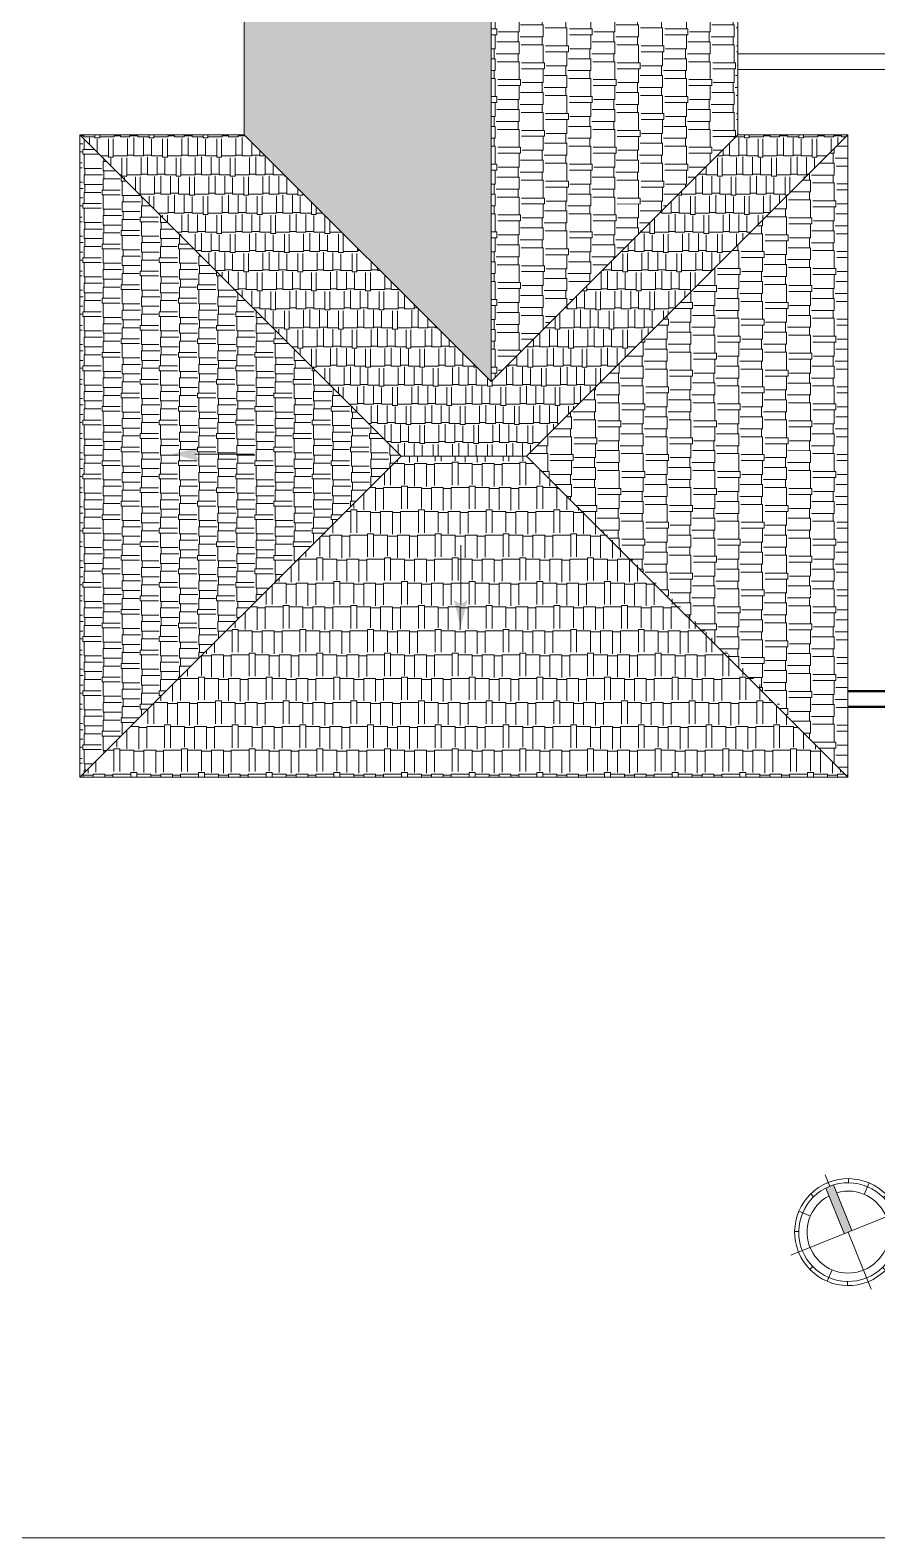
# Model space of a CAD drawing. Header units: metres. Extents: x 14 to 11050, y -346 to 476.
# Drawn here: x 198.98 to 209.78, y -228.66 to -209.42 of the extents above; entities that cross this region are included whole.
import ezdxf

# ---------------------------------------------------------------- set-up
doc = ezdxf.new("R2010")
doc.units = ezdxf.units.M
for name, pattern in [('0', [0]), ('CONTINUA', [0]), ('HIDDEN2', [0.1875, 0.125, -0.0625])]:
    doc.linetypes.add(name, pattern=pattern)
doc.layers.get('0').update_dxf_attribs({"color": 250, "linetype": '0', "lineweight": 20})
doc.layers.get('Defpoints').update_dxf_attribs({"color": 6})
for name, color, linetype, lineweight in [('A-DETL-IDEN', 251, 'Continuous', 9), ('baños', 140, 'Continuous', 0), ('muros bajitos', 252, 'Continuous', 5), ('piso', 253, 'Continuous', 0), ('textos', 7, 'Continuous', 0)]:
    doc.layers.add(name, color=color, linetype=linetype, lineweight=lineweight)
for name, color, linetype, lineweight, true_color in [('REVESTIMIENTO EXTERIOR', 7, 'Continuous', 5, 0xffdebd), ('Techos 1', 7, 'HIDDEN2', 9, 0x42391a), ('Techos 2do', 7, 'CONTINUA', 5, 0x42391a)]:
    doc.layers.add(name, color=color, linetype=linetype, lineweight=lineweight, true_color=true_color)
doc.styles.get("Standard").update_dxf_attribs({"font": 'arial.ttf', "height": 0.1875})

# ---------------------------------------------------------------- blocks, each defined once
blk = doc.blocks.new('PL BASE 2N NASAS 09')
at = {"layer": 'muros bajitos'}
for p, q in [((160.948, -16.88), (158.048, -16.88)), ((160.87, -17.08), (158.048, -17.08))]:
    blk.add_line(p, q, dxfattribs=at)
at = {"layer": 'piso'}
for p, q in [((159.448, -25.012), (160.948, -25.012)), ((159.448, -25.212), (160.988, -25.212))]:
    blk.add_line(p, q, dxfattribs=at)
at = {"layer": 'Techos 1', "linetype": 'ByBlock'}
for p, q in [((154.898, -21.062), (154.898, -9.362)), ((151.748, -12.512), (151.748, -17.912)), ((158.048, -12.512), (158.048, -17.912)), ((149.648, -26.112), (149.648, -17.912)), ((149.648, -17.912), (151.748, -17.912)), ((149.648, -17.912), (153.748, -22.012)), ((151.748, -17.912), (154.898, -21.062)), ((158.048, -17.912), (154.898, -21.062)), ((159.448, -17.912), (155.348, -22.012)), ((158.048, -17.912), (159.448, -17.912)), ((159.448, -17.912), (159.448, -26.112)), ((153.748, -22.012), (149.648, -26.112)), ((153.748, -22.012), (155.348, -22.012)), ((155.348, -22.012), (159.448, -26.112)), ((159.448, -26.112), (149.648, -26.112))]:
    blk.add_line(p, q, dxfattribs=at)
at = {"layer": 'baños', "linetype": 'Continuous', "flags": 8}
for tag, p in [('MODELNUMBER', (167.133, -5.631, 0)), ('TRADENAME', (167.133, -5.631, 0)), ('PRODUCT', (167.133, -5.631, 0)), ('MATERIAL', (167.133, -5.631, 0)), ('MODELNUMBER', (168.308, -5.631, 0)), ('TRADENAME', (168.308, -5.631, 0)), ('PRODUCT', (168.308, -5.631, 0)), ('MATERIAL', (168.308, -5.631, 0))]:
    blk.add_attdef(tag, p, '', height=0.0000254, rotation=180.0001, dxfattribs=at)
at = {"layer": 'baños', "linetype": 'Continuous'}
for tag, p, rotation in [('MODELNUMBER', (169.243, -19.706), 180.0001), ('TRADENAME', (169.243, -19.706), 180.0001), ('PRODUCT', (169.243, -19.706), 180.0001), ('MATERIAL', (169.243, -19.706), 180.0001), ('MODELNUMBER', (169.952, -19.706), 179.9999), ('TRADENAME', (169.952, -19.706), 179.9999), ('PRODUCT', (169.952, -19.706), 179.9999), ('MATERIAL', (169.952, -19.706), 179.9999)]:
    blk.add_attdef(tag, p, '', height=0.0000254, rotation=rotation, dxfattribs=at)
blk = doc.blocks.new('za_arrw5')
at = {"lineweight": 13}
for points in [[(-1, 0.25), (0, 0), (-0.833, 0)], [(-1, -0.25), (0, 0), (-0.833, 0)]]:
    blk.add_solid(points, dxfattribs=at)
blk = doc.blocks.new('PL MUEBLES 2N NASAS 09')
at = {"layer": 'Techos 2do'}
h = blk.add_hatch(dxfattribs=at)
h.set_pattern_fill('AR-RSHKE', color=256, scale=0.0008, angle=270)
h.set_pattern_definition([(270, (202.91138, 60.9007), (0.24384, -0.51816), [0.12192, -0.1016, 0.14224, -0.06096, 0.18288, -0.08128]), (270, (202.92154, 60.77878), (0.24384, -0.51816), [0.1016, -0.38608, 0.08128, -0.12192]), (270, (202.89614, 60.53494), (0.24384, -0.51816), [0.06096, -0.62992]), (0, (202.91138, 60.9007), (0.24384, 0.17272), [0.23368, -0.74168]), (0, (202.91138, 60.77878), (0.24384, 0.17272), [0.2286, -0.74676]), (0, (202.91138, 60.67718), (0.24384, 0.17272), [0.21336, -0.762]), (0, (202.89614, 60.53494), (0.24384, 0.17272), [0.23368, -0.74168]), (0, (202.89614, 60.47398), (0.24384, 0.17272), [0.23368, -0.74168]), (0, (202.91138, 60.2911), (0.24384, 0.17272), [0.22352, -0.75184])])
h.paths.add_polyline_path([(201.662, 44.805), (204.812, 41.655), (204.812, 53.355), (201.662, 50.205)])
h = blk.add_hatch(dxfattribs=at)
h.set_pattern_fill('AR-RSHKE', color=256, scale=0.001, angle=89.9973)
h.set_pattern_definition([(89.99726, (1.32934, 235.69313), (-0.30476904, 0.64771457), [0.1524, -0.127, 0.1778, -0.0762, 0.2286, -0.1016]), (89.99726, (1.31665, 235.84553), (-0.30476904, 0.64771457), [0.127, -0.4826, 0.1016, -0.1524]), (89.99726, (1.3484, 236.15033), (-0.30476904, 0.64771457), [0.0762, -0.7874]), (179.99726, (1.32934, 235.69313), (-0.30481032, -0.21588543), [0.2921, -0.9271]), (179.99726, (1.32935, 235.84553), (-0.30481032, -0.21588543), [0.28575, -0.93345]), (179.99726, (1.32935, 235.97253), (-0.30481032, -0.21588543), [0.2667, -0.9525]), (179.99726, (1.34841, 236.15033), (-0.30481032, -0.21588543), [0.2921, -0.9271]), (179.99726, (1.34842, 236.22653), (-0.30481032, -0.21588543), [0.2921, -0.9271]), (179.99726, (1.32938, 236.45513), (-0.30481032, -0.21588543), [0.2794, -0.9398])])
h.paths.add_polyline_path([(207.962, 44.805), (204.812, 41.655), (204.812, 53.355), (207.962, 50.205)])
h = blk.add_hatch(dxfattribs=at)
h.set_pattern_fill('AR-RSHKE', color=256, scale=0.0008)
h.set_pattern_definition([(0, (1.32934, 235.69313), (0.51816, 0.24384), [0.12192, -0.1016, 0.14224, -0.06096, 0.18288, -0.08128]), (0, (1.45126, 235.7033), (0.51816, 0.24384), [0.1016, -0.38608, 0.08128, -0.12192]), (0, (1.6951, 235.6779), (0.51816, 0.24384), [0.06096, -0.62992]), (90, (1.32934, 235.69313), (-0.17272, 0.24384), [0.23368, -0.74168]), (90, (1.45126, 235.69313), (-0.17272, 0.24384), [0.2286, -0.74676]), (90, (1.55286, 235.69313), (-0.17272, 0.24384), [0.21336, -0.762]), (90, (1.6951, 235.67789), (-0.17272, 0.24384), [0.23368, -0.74168]), (90, (1.75606, 235.67789), (-0.17272, 0.24384), [0.23368, -0.74168]), (90, (1.93894, 235.69313), (-0.17272, 0.24384), [0.22352, -0.75184])])
h.paths.add_polyline_path([(199.562, 44.805), (203.662, 40.705), (205.262, 40.705), (209.362, 44.805), (207.962, 44.805), (204.812, 41.655), (201.662, 44.805)])
h = blk.add_hatch(dxfattribs=at)
h.set_pattern_fill('AR-RSHKE', color=256, scale=0.0008, angle=270)
h.set_pattern_definition([(270, (201.86138, 54.20617), (0.24384, -0.51816), [0.12192, -0.1016, 0.14224, -0.06096, 0.18288, -0.08128]), (270, (201.87154, 54.08425), (0.24384, -0.51816), [0.1016, -0.38608, 0.08128, -0.12192]), (270, (201.84614, 53.8404), (0.24384, -0.51816), [0.06096, -0.62992]), (0, (201.86138, 54.20617), (0.24384, 0.17272), [0.23368, -0.74168]), (0, (201.86138, 54.08425), (0.24384, 0.17272), [0.2286, -0.74676]), (0, (201.86138, 53.98265), (0.24384, 0.17272), [0.21336, -0.762]), (0, (201.84614, 53.8404), (0.24384, 0.17272), [0.23368, -0.74168]), (0, (201.84614, 53.77945), (0.24384, 0.17272), [0.23368, -0.74168]), (0, (201.86138, 53.59657), (0.24384, 0.17272), [0.22352, -0.75184])])
h.paths.add_polyline_path([(199.562, 36.605), (203.662, 40.705), (199.562, 44.805)])
h = blk.add_hatch(dxfattribs=at)
h.set_pattern_fill('AR-RSHKE', color=256, scale=0.001, angle=89.9973)
h.set_pattern_definition([(89.9973, (208.9486, 54.50617), (-0.304769, 0.6477146), [0.1524, -0.127, 0.1778, -0.0762, 0.2286, -0.1016]), (89.9973, (208.93592, 54.65857), (-0.304769, 0.6477146), [0.127, -0.4826, 0.1016, -0.1524]), (89.9973, (208.96768, 54.96336), (-0.304769, 0.6477146), [0.0762, -0.7874]), (179.9973, (208.9486, 54.50617), (-0.3048103, -0.2158854), [0.2921, -0.9271]), (179.9973, (208.94862, 54.65857), (-0.3048103, -0.2158854), [0.28575, -0.93345]), (179.9973, (208.94862, 54.78557), (-0.3048103, -0.2158854), [0.2667, -0.9525]), (179.9973, (208.96768, 54.96336), (-0.3048103, -0.2158854), [0.2921, -0.9271]), (179.9973, (208.96768, 55.03956), (-0.3048103, -0.2158854), [0.2921, -0.9271]), (179.9973, (208.94865, 55.26817), (-0.3048103, -0.2158854), [0.2794, -0.9398])])
h.paths.add_polyline_path([(209.362, 42.889), (209.362, 43.516), (209.362, 44.805), (205.262, 40.705), (208.513, 37.454), (209.362, 40.816)])
h.paths.add_polyline_path([(208.516, 37.451), (209.362, 36.605), (209.362, 40.813)])
h = blk.add_hatch(dxfattribs=at)
h.set_pattern_fill('AR-RSHKE', color=256, scale=0.001, angle=180)
h.set_pattern_definition([(180, (0.00952, 45.04422), (-0.6477, -0.3048), [0.1524, -0.127, 0.1778, -0.0762, 0.2286, -0.1016]), (180, (-0.14288, 45.03152), (-0.6477, -0.3048), [0.127, -0.4826, 0.1016, -0.1524]), (180, (-0.44768, 45.06327), (-0.6477, -0.3048), [0.0762, -0.7874]), (270, (0.00952, 45.04422), (0.2159, -0.3048), [0.2921, -0.9271]), (270, (-0.14288, 45.04422), (0.2159, -0.3048), [0.28575, -0.93345]), (270, (-0.26988, 45.04422), (0.2159, -0.3048), [0.2667, -0.9525]), (270, (-0.44768, 45.06327), (0.2159, -0.3048), [0.2921, -0.9271]), (270, (-0.52388, 45.06327), (0.2159, -0.3048), [0.2921, -0.9271]), (270, (-0.75248, 45.04422), (0.2159, -0.3048), [0.2794, -0.9398])])
h.paths.add_polyline_path([(199.562, 36.605), (203.662, 40.705), (205.262, 40.705), (208.262, 37.766), (208.356, 37.611), (208.526, 37.441), (209.362, 36.605)])
blk.add_line((208.238, 36.935), (208.238, 36.935))
at = {"layer": 'piso'}
blk.add_line((208.463, 37.538), (208.49, 37.538), dxfattribs=at)
at = {"layer": 'textos', "lineweight": 13}
for p, q in [((201.032, 40.729), (201.787, 40.729)), ((204.423, 38.81), (204.423, 39.566))]:
    blk.add_line(p, q, dxfattribs=at)
blk.add_blockref('PL BASE 2N NASAS 09', (49.914, 62.717))
at = {"layer": 'textos', "lineweight": 13, "xscale": -0.3491189357928305, "yscale": 0.3491189357928305, "zscale": 0.3491189357928305}
for p, rotation in [((200.741, 40.729), 359.99726127338), ((204.423, 38.519), 89.99726127338003)]:
    blk.add_blockref('za_arrw5', p, dxfattribs=dict(at, rotation=rotation))
blk = doc.blocks.new('A$C4714e0b5')
at = {"true_color": 0x4d4d4d}
h = blk.add_hatch(color=251, dxfattribs=at)
edge = h.paths.add_edge_path()
edge.add_line((0.42, 0.45), (0.48, 0.45))
edge.add_line((0.48, 0.45), (0.48, 0.809))
edge.add_ellipse((0.45, 0.45), major_axis=(-0.255, 0.255), ratio=1, start_angle=-49.7802, end_angle=-40.2198)
edge.add_line((0.42, 0.809), (0.42, 0.45))
for p, q in [((0.45, 0.81), (0.45, 0.9)), ((0.312, 0.783), (0.301, 0.81)), ((0.42, 0.45), (0.42, 0.809)), ((0.48, 0.45), (0.48, 0.809)), ((0.588, 0.783), (0.599, 0.81)), ((0.174, 0.726), (0.238, 0.662)), ((0.662, 0.662), (0.726, 0.726)), ((0.117, 0.588), (0.09, 0.599)), ((0.783, 0.588), (0.81, 0.599)), ((0, 0.45), (0.9, 0.45)), ((0.45, 0), (0.45, 0.45)), ((0.117, 0.312), (0.09, 0.301)), ((0.174, 0.174), (0.238, 0.238)), ((0.662, 0.238), (0.726, 0.174)), ((0.783, 0.312), (0.81, 0.301)), ((0.312, 0.117), (0.301, 0.09)), ((0.588, 0.117), (0.599, 0.09))]:
    blk.add_line(p, q)
for major_axis, start_param, end_param in [((0.276, 0.276), 5.497787, 11.780972), ((-0.255, 0.255), 3.926991, 10.210176), ((-0.212, 0.212), -0.685231, 5.39762)]:
    blk.add_ellipse((0.45, 0.45), major_axis=major_axis, ratio=1, start_param=start_param, end_param=end_param)

msp = doc.modelspace()

# ---------------------------------------------------------------- linework, layer by layer
at = {"layer": 'Defpoints', "lineweight": 13}
msp.add_lwpolyline([(188.6752, -187.8708), (244.9733, -187.8708), (244.9733, -228.6598), (188.6752, -228.6598)], close=True, dxfattribs=at)
at = {"layer": 'REVESTIMIENTO EXTERIOR', "const_width": 0.03}
for points in [[(210.9118, -217.8519), (209.4118, -217.8519)], [(216.5391, -218.0519), (209.4118, -218.0519)]]:
    msp.add_lwpolyline(points, dxfattribs=at)

# ---------------------------------------------------------------- block references
at = {"layer": 'A-DETL-IDEN', "xscale": 1.747234922339738, "yscale": 1.747234922339738, "zscale": 1.747234922339738, "rotation": 21.91236489214913}
msp.add_blockref('A$C4714e0b5', (208.9814, -225.7805), dxfattribs=at)
at = {"layer": 'REVESTIMIENTO EXTERIOR', "color": 30, "true_color": 0xf8991e}
msp.add_blockref('PL MUEBLES 2N NASAS 09', (0.05, -255.5571), dxfattribs=at)

doc.saveas('drawing.dxf')
